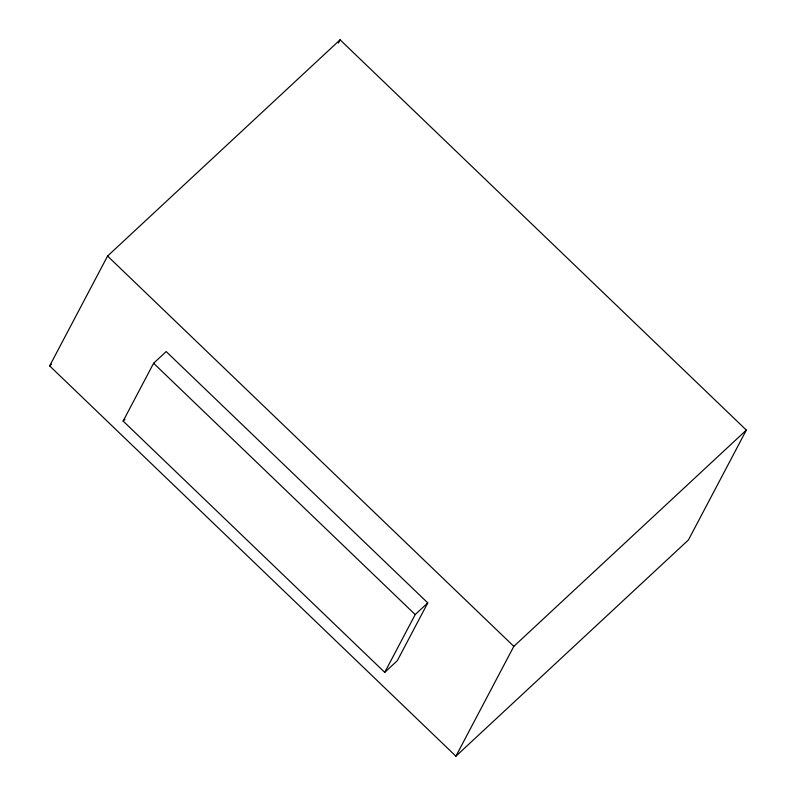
<?xml version="1.0" encoding="UTF-8"?>
<svg xmlns="http://www.w3.org/2000/svg" width="796" height="796" viewBox="0 0 796 796"><rect width="100%" height="100%" fill="white"/><g stroke="black" fill="none" stroke-linecap="round" stroke-linejoin="round"><path stroke-width="1.19" d="M49.651 365.901L107.569 256.053L340.091 39.8L746.35 430.099L688.431 539.947L455.909 756.2L49.651 365.901L51.471 364.21M123.131 421.054L153.608 363.255L166.175 351.563L427.77 602.89L397.303 660.69L384.737 672.371L123.131 421.054L124.932 419.383M338.35 43.093L340.091 39.8M384.737 672.371L415.204 614.572L427.77 602.89M455.909 756.2L513.828 646.352L746.35 430.099M107.569 256.053L513.828 646.352M153.608 363.255L415.204 614.572"/></g></svg>
